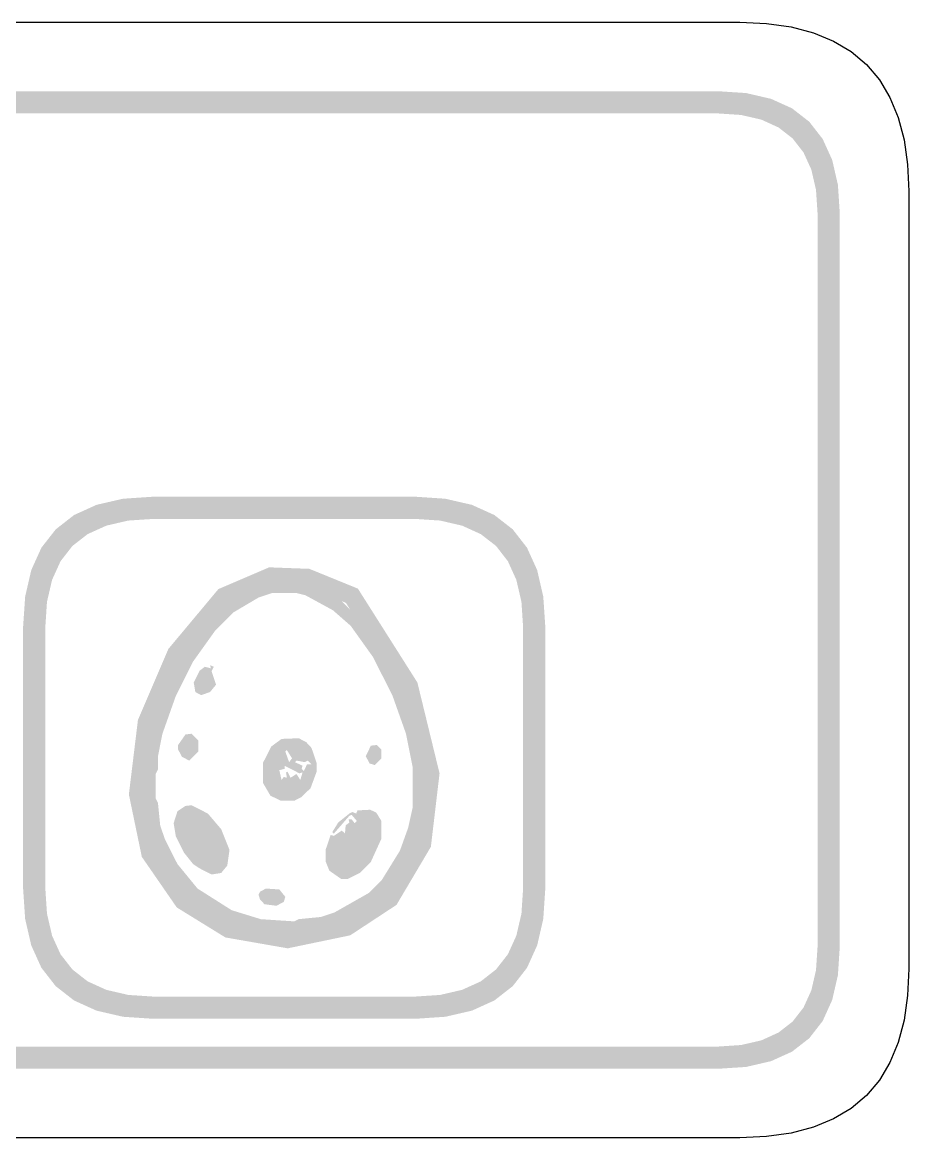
# Model space of a CAD drawing. Header units: millimetres. Extents: x 6 to 297, y 55 to 451.
# Drawn here: x 121.09 to 137.04, y 339.16 to 359.24 of the extents above; entities that cross this region are included whole.
import ezdxf

# ---------------------------------------------------------------- set-up
doc = ezdxf.new("R2010")
doc.units = ezdxf.units.MM
doc.layers.add('CUT', color=1, linetype='Continuous')
doc.layers.add('RASTER', color=7, linetype='Continuous')

msp = doc.modelspace()

# ---------------------------------------------------------------- hatches: boundary and pattern name
at = {"layer": 'RASTER'}
h = msp.add_hatch(color=7, dxfattribs=at)
h.paths.add_polyline_path([(74.2, 355.8), (74.234, 356.316), (74.338, 356.763), (74.509, 357.141), (74.75, 357.45), (75.059, 357.691), (75.438, 357.862), (75.884, 357.966), (76.4, 358), (133.6, 358), (134.116, 357.966), (134.563, 357.862), (134.941, 357.691), (135.25, 357.45), (135.491, 357.141), (135.663, 356.763), (135.766, 356.316), (135.8, 355.8), (135.8, 342.6), (135.766, 342.084), (135.663, 341.638), (135.491, 341.259), (135.25, 340.95), (134.941, 340.709), (134.563, 340.538), (134.116, 340.434), (133.6, 340.4), (76.4, 340.4), (75.884, 340.434), (75.438, 340.538), (75.059, 340.709), (74.75, 340.95), (74.509, 341.259), (74.338, 341.638), (74.234, 342.084), (74.2, 342.6)])
h.paths.add_polyline_path([(74.6, 355.8), (74.6, 342.6), (74.628, 342.178), (74.712, 341.813), (74.853, 341.503), (75.05, 341.25), (75.303, 341.053), (75.613, 340.912), (75.978, 340.828), (76.4, 340.8), (133.6, 340.8), (134.022, 340.828), (134.388, 340.912), (134.697, 341.053), (134.95, 341.25), (135.147, 341.503), (135.288, 341.813), (135.372, 342.178), (135.4, 342.6), (135.4, 355.8), (135.372, 356.222), (135.288, 356.588), (135.147, 356.897), (134.95, 357.15), (134.697, 357.347), (134.388, 357.488), (134.022, 357.572), (133.6, 357.6), (76.4, 357.6), (75.978, 357.572), (75.613, 357.488), (75.303, 357.347), (75.05, 357.15), (74.853, 356.897), (74.712, 356.588), (74.628, 356.222), (74.6, 355.8)], flags=0)
h = msp.add_hatch(color=7, dxfattribs=at)
h.paths.add_polyline_path([(121.1, 348.35), (121.137, 348.901), (121.247, 349.378), (121.43, 349.782), (121.688, 350.112), (122.018, 350.37), (122.422, 350.553), (122.899, 350.663), (123.45, 350.7), (128.15, 350.7), (128.701, 350.663), (129.178, 350.553), (129.582, 350.37), (129.913, 350.112), (130.17, 349.782), (130.353, 349.378), (130.463, 348.901), (130.5, 348.35), (130.5, 343.65), (130.463, 343.099), (130.353, 342.622), (130.17, 342.218), (129.913, 341.888), (129.582, 341.63), (129.178, 341.447), (128.701, 341.337), (128.15, 341.3), (123.45, 341.3), (122.899, 341.337), (122.422, 341.447), (122.018, 341.63), (121.687, 341.888), (121.43, 342.218), (121.247, 342.622), (121.137, 343.099), (121.1, 343.65)])
h.paths.add_polyline_path([(121.5, 348.35), (121.5, 343.65), (121.53, 343.193), (121.622, 342.797), (121.774, 342.462), (121.988, 342.188), (122.262, 341.974), (122.597, 341.822), (122.993, 341.73), (123.45, 341.7), (128.15, 341.7), (128.607, 341.73), (129.003, 341.822), (129.338, 341.974), (129.612, 342.188), (129.826, 342.462), (129.978, 342.797), (130.07, 343.193), (130.1, 343.65), (130.1, 348.35), (130.07, 348.807), (129.978, 349.203), (129.826, 349.538), (129.613, 349.813), (129.338, 350.026), (129.003, 350.178), (128.607, 350.27), (128.15, 350.3), (123.45, 350.3), (122.993, 350.27), (122.597, 350.178), (122.262, 350.026), (121.988, 349.813), (121.774, 349.538), (121.622, 349.203), (121.53, 348.807), (121.5, 348.35)], flags=0)
h = msp.add_hatch(color=7, dxfattribs=at)
h.paths.add_polyline_path([(125.529, 349.428), (126.252, 349.401), (127.126, 349.045), (128.197, 347.355), (128.596, 345.718), (128.44, 344.397), (127.821, 343.351), (126.988, 342.803), (125.863, 342.569), (124.741, 342.765), (123.866, 343.305), (123.237, 344.216), (123.004, 345.339), (123.167, 346.679), (123.716, 347.96), (124.616, 349.037)])
h.paths.add_polyline_path([(125.589, 349.105), (124.812, 348.773), (123.992, 347.791), (123.479, 346.595), (123.328, 345.353), (123.537, 344.344), (124.091, 343.542), (124.857, 343.069), (125.858, 342.895), (126.864, 343.104), (127.583, 343.577), (128.13, 344.501), (128.272, 345.698), (127.899, 347.229), (126.911, 348.788), (126.184, 349.083), (125.589, 349.105)], flags=0)
h = msp.add_hatch(color=7, dxfattribs=at)
h.paths.add_polyline_path([(125.51, 349.154), (126.102, 349.166), (126.343, 349.085), (126.837, 348.816), (127.28, 348.374), (127.561, 347.972), (127.871, 347.397), (128.152, 346.673), (128.313, 345.989), (128.313, 345.024), (128.273, 344.823), (128.072, 344.22), (127.883, 343.886), (127.4, 343.363), (127.159, 343.202), (126.785, 343.013), (126.182, 342.853), (125.458, 342.853), (125.257, 342.893), (124.775, 343.054), (124.36, 343.283), (123.999, 343.564), (123.757, 343.846), (123.407, 344.542), (123.287, 345.024), (123.287, 345.909), (123.327, 345.989), (123.367, 346.391), (123.488, 346.793), (123.838, 347.61), (124.159, 348.132), (124.602, 348.655), (125.044, 348.977)])
h.paths.add_polyline_path([(125.579, 348.965), (125.338, 348.884), (124.883, 348.615), (124.561, 348.293), (124.159, 347.73), (123.85, 347.115), (123.608, 346.432), (123.528, 346.029), (123.528, 345.788), (123.488, 345.708), (123.488, 345.265), (123.528, 345.185), (123.568, 344.783), (123.649, 344.542), (123.878, 344.087), (124.24, 343.645), (124.855, 343.255), (125.378, 343.094), (125.981, 343.054), (126.061, 343.094), (126.463, 343.134), (126.705, 343.215), (127.32, 343.564), (127.561, 343.806), (127.883, 344.328), (128.032, 344.743), (128.112, 345.105), (128.112, 345.828), (127.992, 346.432), (127.75, 347.115), (127.4, 347.811), (126.998, 348.374), (126.677, 348.655), (126.182, 348.925), (126.021, 348.965)], flags=0)
h.paths.add_polyline_path([(124.465, 347.666), (124.533, 347.638), (124.493, 347.557), (124.574, 347.316), (124.465, 347.183), (124.304, 347.127), (124.2, 347.183), (124.171, 347.356), (124.28, 347.57), (124.372, 347.638), (124.481, 347.61)], flags=0)
h.paths.add_polyline_path([(124.023, 346.419), (124.131, 346.432), (124.252, 346.311), (124.252, 346.11), (124.091, 345.949), (123.958, 346.017), (123.89, 346.15), (123.89, 346.23)], flags=0)
h.paths.add_polyline_path([(125.752, 346.339), (126.061, 346.351), (126.194, 346.283), (126.291, 346.178), (126.383, 345.909), (126.383, 345.748), (126.275, 345.454), (126.114, 345.294), (125.981, 345.225), (125.74, 345.225), (125.551, 345.318), (125.418, 345.547), (125.418, 345.909), (125.567, 346.202)], flags=0)
h.paths.add_polyline_path([(127.36, 346.218), (127.469, 346.23), (127.549, 346.15), (127.549, 345.989), (127.429, 345.869), (127.336, 345.897), (127.268, 346.029)], flags=0)
h.paths.add_polyline_path([(125.848, 346.138), (125.82, 346.11), (125.888, 345.921), (125.941, 345.989)], flags=0)
h.paths.add_polyline_path([(126.021, 345.949), (125.993, 345.921), (126.13, 345.856), (126.114, 345.8), (126.154, 345.76), (126.21, 345.881), (126.291, 345.881), (126.222, 345.949), (126.17, 345.921)], flags=0)
h.paths.add_polyline_path([(125.808, 345.856), (125.808, 345.8), (125.712, 345.776), (125.752, 345.599), (125.792, 345.655), (125.848, 345.639), (125.832, 345.736), (125.86, 345.748), (125.913, 345.639), (126.021, 345.708), (126.09, 345.599), (126.13, 345.736), (126.073, 345.72)], flags=0)
h.paths.add_polyline_path([(124.023, 345.133), (124.131, 345.145), (124.425, 344.996), (124.666, 344.714), (124.815, 344.34), (124.775, 344.059), (124.666, 343.926), (124.493, 343.898), (124.28, 344.007), (124.159, 344.087), (123.999, 344.288), (123.85, 344.582), (123.81, 344.823), (123.878, 345.036)], flags=0)
h.paths.add_polyline_path([(127.119, 345.052), (127.348, 345.064), (127.457, 345.012), (127.549, 344.863), (127.549, 344.542), (127.36, 344.127), (127.159, 343.926), (126.946, 343.818), (126.825, 343.818), (126.612, 343.967), (126.544, 344.139), (126.544, 344.34), (126.636, 344.61), (126.693, 344.594), (126.837, 344.69), (126.894, 344.634), (126.906, 344.783), (126.974, 344.835), (126.958, 344.891), (127.014, 344.891), (127.067, 344.823), (127.107, 344.863), (127.014, 344.972), (126.974, 344.956), (126.693, 344.634), (126.665, 344.662), (126.773, 344.835), (126.974, 344.996), (127.026, 345.024), (127.095, 344.996)], flags=0)
h.paths.add_polyline_path([(125.47, 343.645), (125.712, 343.629), (125.82, 343.496), (125.792, 343.404), (125.659, 343.335), (125.446, 343.363), (125.366, 343.444), (125.338, 343.536), (125.366, 343.589)], flags=0)

# ---------------------------------------------------------------- linework, layer by layer
at = {"layer": 'CUT'}
msp.add_lwpolyline([(75.999, 359.24), (134.001, 359.24), (134.483, 359.219), (134.925, 359.156), (135.325, 359.051), (135.685, 358.903), (136.003, 358.712), (136.278, 358.478), (136.512, 358.203), (136.703, 357.885), (136.851, 357.525), (136.956, 357.125), (137.019, 356.683), (137.04, 356.201), (137.04, 342.199), (137.019, 341.717), (136.956, 341.275), (136.851, 340.875), (136.703, 340.515), (136.512, 340.197), (136.278, 339.922), (136.003, 339.688), (135.685, 339.497), (135.325, 339.349), (134.925, 339.244), (134.483, 339.181), (134.001, 339.16), (75.999, 339.16)], dxfattribs=at)

doc.saveas('drawing.dxf')
